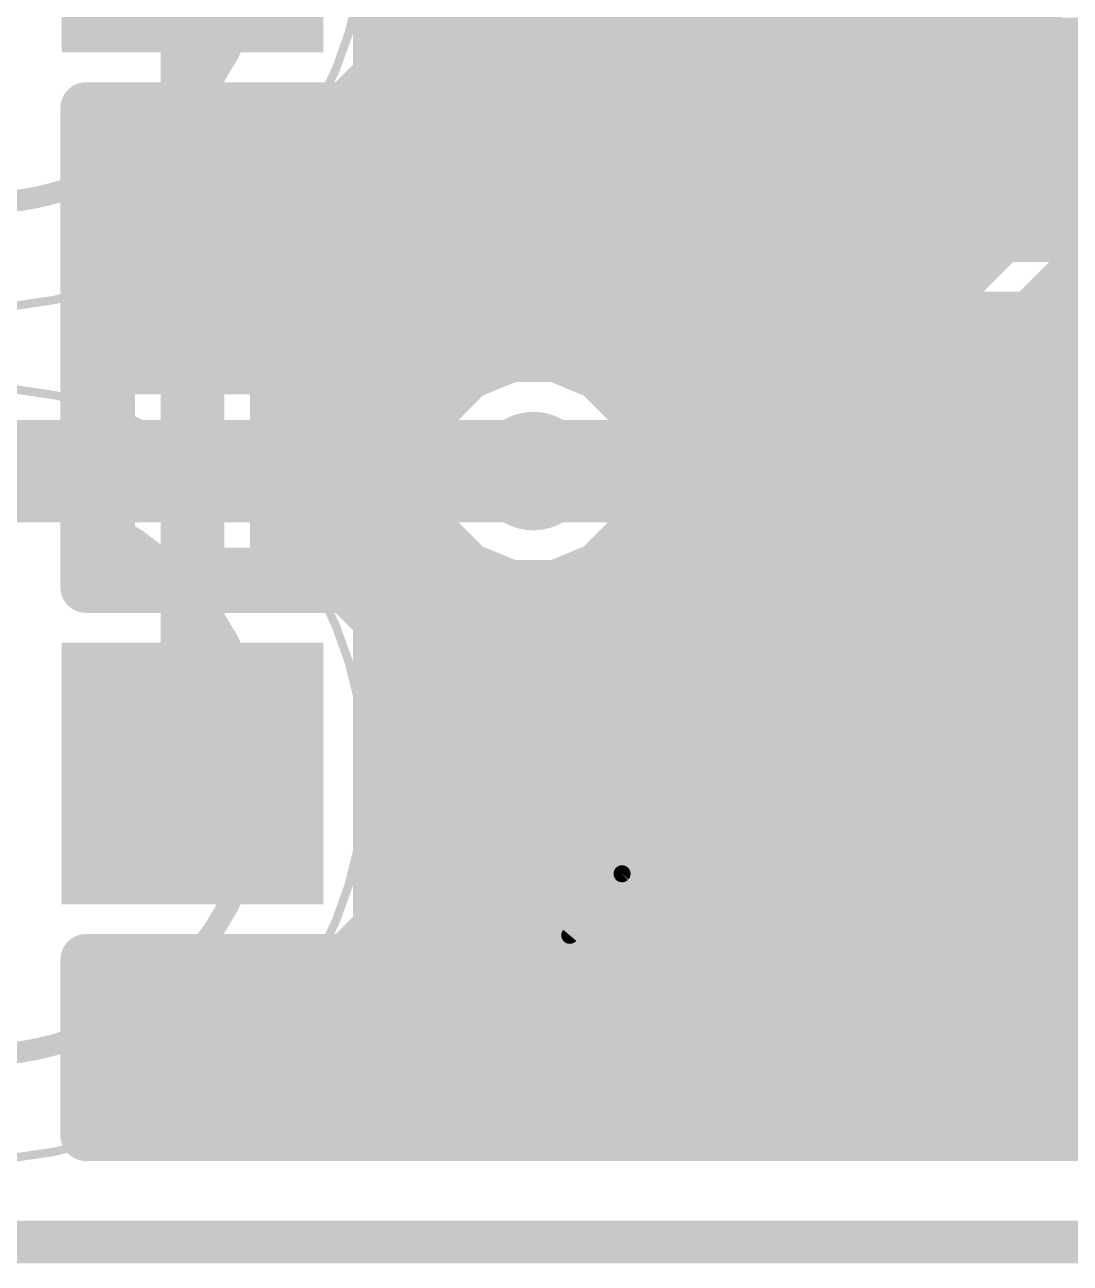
# Model space of a CAD drawing. Extents: x -1.3 to 57, y -0.1 to 23.2.
# Drawn here: x 38.88 to 45.11, y -0.13 to 7.26 of the extents above; entities that cross this region are included whole.
import ezdxf

# ---------------------------------------------------------------- set-up
doc = ezdxf.new("R2010")
doc.units = 0
for name, color, linetype in [('1', 12, 'CONTINUOUS'), ('16', 132, 'CONTINUOUS'), ('17', 110, 'CONTINUOUS'), ('18', 110, 'CONTINUOUS'), ('20', 31, 'CONTINUOUS'), ('21', 253, 'CONTINUOUS'), ('25', 253, 'CONTINUOUS'), ('39', 12, 'CONTINUOUS'), ('51', 253, 'CONTINUOUS'), ('52', 253, 'CONTINUOUS')]:
    doc.layers.add(name, color=color, linetype=linetype)

# ---------------------------------------------------------------- blocks, each defined once
blk = doc.blocks.new('SQUAREP')
blk.add_solid([(-0.5, -0.5), (0.5, -0.5), (-0.5, 0.5), (0.5, 0.5)])
blk = doc.blocks.new('ROUNDV')
at = {"const_width": 0.5}
blk.add_lwpolyline([(0, -0.25, 1), (0, 0.25, 1), (0, -0.25)], format="xyb", dxfattribs=at)

msp = doc.modelspace()

# ---------------------------------------------------------------- linework, layer by layer
at = {"layer": '1'}
for points, const_width in [([(44.9072, 16.0498), (44.9072, 6.1961)], 0.3048), ([(39.878, 11.092), (39.878, 2.794)], 0.381), ([(40.9882, 6.9572), (40.9882, 8.7908)], 0.3048), ([(40.9882, 7.3152), (44.9072, 7.3152)], 0.3048), ([(40.7948, 6.7638), (40.9882, 6.9572)], 0.3048), ([(40.9882, 7.0104), (44.9072, 7.0104)], 0.3048), ([(39.243, 3.9042), (39.243, 6.7638)], 0.3048), ([(39.243, 6.7638), (39.3827, 6.7638)], 0.3048), ([(39.3827, 6.7638), (39.3827, 3.9042)], 0.3048), ([(40.3733, 3.9042), (40.3733, 6.7638)], 0.3048), ([(40.3733, 6.7638), (40.7948, 6.7638)], 0.3048), ([(39.243, 6.7056), (39.3827, 6.7056)], 0.3048), ([(40.3733, 6.7056), (44.9072, 6.7056)], 0.3048), ([(39.243, 6.4008), (39.3827, 6.4008)], 0.3048), ([(40.3733, 6.4008), (44.9072, 6.4008)], 0.3048), ([(44.9072, 6.1961), (43.9181, 5.207)], 0.3048), ([(39.243, 6.096), (39.3827, 6.096)], 0.3048), ([(40.3733, 6.096), (44.8071, 6.096)], 0.3048), ([(44.1706, 4.5974), (45.5168, 5.9436)], 0.6096), ([(39.243, 5.7912), (39.3827, 5.7912)], 0.3048), ([(40.3733, 5.7912), (44.5023, 5.7912)], 0.3048), ([(39.243, 5.4864), (39.3827, 5.4864)], 0.3048), ([(40.3733, 5.4864), (44.1975, 5.4864)], 0.3048), ([(44.5159, 4.0806), (45.8621, 5.4268)], 0.3048), ([(41.7741, 5.2808), (41.5229, 5.1768)], 0.3048), ([(42.0459, 5.2808), (41.7741, 5.2808)], 0.3048), ([(42.2241, 5.207), (42.0459, 5.2808)], 0.3048), ([(39.243, 5.1816), (39.3827, 5.1816)], 0.3048), ([(40.3733, 5.1816), (41.5346, 5.1816)], 0.3048), ([(41.5229, 5.1768), (41.3306, 4.9845)], 0.3048), ([(43.9181, 5.207), (42.2241, 5.207)], 0.3048), ([(41.3306, 4.9845), (41.2266, 4.7333)], 0.3048), ([(39.243, 4.8768), (39.3827, 4.8768)], 0.3048), ([(40.3733, 4.8768), (41.286, 4.8768)], 0.3048), ([(41.2266, 4.7333), (41.2266, 4.4615)], 0.3048), ([(41.91, 4.5974), (44.1706, 4.5974)], 0.6096), ([(39.243, 4.572), (39.3827, 4.572)], 0.3048), ([(40.3733, 4.572), (41.2266, 4.572)], 0.3048), ([(45.0073, 4.572), (51.4666, 4.572)], 0.3048), ([(41.2266, 4.4615), (41.3306, 4.2103)], 0.3048), ([(39.243, 4.2672), (39.3827, 4.2672)], 0.3048), ([(40.3733, 4.2672), (41.3071, 4.2672)], 0.3048), ([(41.3306, 4.2103), (41.5229, 4.018)], 0.3048), ([(44.7025, 4.2672), (51.4666, 4.2672)], 0.3048), ([(44.2919, 3.9878), (44.5159, 4.0806)], 0.3048), ([(41.5229, 4.018), (41.7741, 3.914)], 0.3048), ([(42.0459, 3.914), (42.2241, 3.9878)], 0.3048), ([(42.2241, 3.9878), (44.2919, 3.9878)], 0.3048), ([(39.243, 3.9624), (39.3827, 3.9624)], 0.3048), ([(40.3733, 3.9624), (41.6572, 3.9624)], 0.3048), ([(41.7741, 3.914), (42.0459, 3.914)], 0.3048), ([(42.1628, 3.9624), (51.4666, 3.9624)], 0.3048), ([(39.3827, 3.9042), (39.243, 3.9042)], 0.3048), ([(40.7948, 3.9042), (40.3733, 3.9042)], 0.3048), ([(40.9882, 3.7108), (40.7948, 3.9042)], 0.3048), ([(40.9882, 1.8772), (40.9882, 3.7108)], 0.3048), ([(40.9882, 3.6576), (51.4666, 3.6576)], 0.3048), ([(40.9882, 3.3528), (51.4666, 3.3528)], 0.3048), ([(40.9882, 3.048), (51.4666, 3.048)], 0.3048), ([(40.9882, 2.7432), (51.4666, 2.7432)], 0.3048), ([(40.9882, 2.4384), (51.4666, 2.4384)], 0.3048), ([(40.9882, 2.1336), (51.4666, 2.1336)], 0.3048), ([(40.7948, 1.6838), (40.9882, 1.8772)], 0.3048), ([(40.9398, 1.8288), (51.4666, 1.8288)], 0.3048), ([(39.243, 0.635), (39.243, 1.6838)], 0.3048), ([(39.243, 1.6838), (40.7948, 1.6838)], 0.3048), ([(39.243, 1.524), (51.4666, 1.524)], 0.3048), ([(39.243, 1.2192), (51.4666, 1.2192)], 0.3048), ([(39.243, 0.9144), (51.4666, 0.9144)], 0.3048), ([(51.4666, 0.635), (39.243, 0.635)], 0.3048)]:
    msp.add_lwpolyline(points, dxfattribs=dict(at, const_width=const_width))
for points, const_width in [([(40.9882, 7.3914, 1), (40.9882, 7.239)], 0.1524), ([(44.9072, 7.239, 1), (44.9072, 7.3914)], 0.1524), ([(40.9882, 7.0866, 1), (40.9882, 6.9342)], 0.1524), ([(41.0421, 6.9033, 1), (40.9343, 7.0111)], 0.1524), ([(44.9072, 6.9342, 1), (44.9072, 7.0866)], 0.1524), ([(40.912, 6.9572, 1), (41.0644, 6.9572)], 0.1524), ([(39.3192, 6.7638, 1), (39.1668, 6.7638)], 0.1524), ([(39.243, 6.84, 1), (39.243, 6.6876)], 0.1524), ([(39.4589, 6.7638, 1), (39.3065, 6.7638)], 0.1524), ([(39.3827, 6.6876, 1), (39.3827, 6.84)], 0.1524), ([(40.4495, 6.7638, 1), (40.2971, 6.7638)], 0.1524), ([(40.3733, 6.84, 1), (40.3733, 6.6876)], 0.1524), ([(40.7409, 6.8177, 1), (40.8487, 6.7099)], 0.1524), ([(40.7948, 6.6876, 1), (40.7948, 6.84)], 0.1524), ([(39.243, 6.7818, 1), (39.243, 6.6294)], 0.1524), ([(39.3827, 6.6294, 1), (39.3827, 6.7818)], 0.1524), ([(40.3733, 6.7818, 1), (40.3733, 6.6294)], 0.1524), ([(44.9072, 6.6294, 1), (44.9072, 6.7818)], 0.1524), ([(39.243, 6.477, 1), (39.243, 6.3246)], 0.1524), ([(39.3827, 6.3246, 1), (39.3827, 6.477)], 0.1524), ([(40.3733, 6.477, 1), (40.3733, 6.3246)], 0.1524), ([(44.9072, 6.3246, 1), (44.9072, 6.477)], 0.1524), ([(44.9611, 6.1422, 1), (44.8533, 6.25)], 0.1524), ([(39.243, 6.1722, 1), (39.243, 6.0198)], 0.1524), ([(39.3827, 6.0198, 1), (39.3827, 6.1722)], 0.1524), ([(40.3733, 6.1722, 1), (40.3733, 6.0198)], 0.1524), ([(44.8071, 6.0198, 1), (44.8071, 6.1722)], 0.1524), ([(44.831, 6.1961, 1), (44.9834, 6.1961)], 0.1524), ([(39.243, 5.8674, 1), (39.243, 5.715)], 0.1524), ([(39.3827, 5.715, 1), (39.3827, 5.8674)], 0.1524), ([(40.3733, 5.8674, 1), (40.3733, 5.715)], 0.1524), ([(44.5023, 5.715, 1), (44.5023, 5.8674)], 0.1524), ([(39.243, 5.5626, 1), (39.243, 5.4102)], 0.1524), ([(39.3827, 5.4102, 1), (39.3827, 5.5626)], 0.1524), ([(40.3733, 5.5626, 1), (40.3733, 5.4102)], 0.1524), ([(44.1975, 5.4102, 1), (44.1975, 5.5626)], 0.1524), ([(41.7741, 5.357, 1), (41.7741, 5.2046)], 0.1524), ([(41.8032, 5.2104, 1), (41.7449, 5.3512)], 0.1524), ([(42.0751, 5.3512, 1), (42.0168, 5.2104)], 0.1524), ([(42.0459, 5.2046, 1), (42.0459, 5.357)], 0.1524), ([(39.243, 5.2578, 1), (39.243, 5.1054)], 0.1524), ([(39.3827, 5.1054, 1), (39.3827, 5.2578)], 0.1524), ([(40.3733, 5.2578, 1), (40.3733, 5.1054)], 0.1524), ([(41.4937, 5.2472, 1), (41.552, 5.1064)], 0.1524), ([(41.5768, 5.1229, 1), (41.469, 5.2306)], 0.1524), ([(41.5346, 5.1054, 1), (41.5346, 5.2578)], 0.1524), ([(42.2241, 5.2832, 1), (42.2241, 5.1308)], 0.1524), ([(42.1949, 5.1366, 1), (42.2533, 5.2774)], 0.1524), ([(43.8642, 5.2609, 1), (43.972, 5.1531)], 0.1524), ([(43.9181, 5.1308, 1), (43.9181, 5.2832)], 0.1524), ([(41.2768, 5.0384, 1), (41.3845, 4.9306)], 0.1524), ([(41.401, 4.9554, 1), (41.2602, 5.0137)], 0.1524), ([(39.243, 4.953, 1), (39.243, 4.8006)], 0.1524), ([(39.3827, 4.8006, 1), (39.3827, 4.953)], 0.1524), ([(40.3733, 4.953, 1), (40.3733, 4.8006)], 0.1524), ([(41.286, 4.8006, 1), (41.286, 4.953)], 0.1524), ([(41.3028, 4.7333, 1), (41.1504, 4.7333)], 0.1524), ([(41.91, 4.7498, 1), (41.91, 4.445)], 0.3048), ([(44.1706, 4.445, 1), (44.1706, 4.7498)], 0.3048), ([(41.1562, 4.7625, 1), (41.297, 4.7042)], 0.1524), ([(44.0628, 4.7052, 1), (44.2784, 4.4896)], 0.3048), ([(39.243, 4.6482, 1), (39.243, 4.4958)], 0.1524), ([(39.3827, 4.4958, 1), (39.3827, 4.6482)], 0.1524), ([(40.3733, 4.6482, 1), (40.3733, 4.4958)], 0.1524), ([(41.2266, 4.4958, 1), (41.2266, 4.6482)], 0.1524), ([(45.0073, 4.6482, 1), (45.0073, 4.4958)], 0.1524), ([(41.297, 4.4906, 1), (41.1562, 4.4323)], 0.1524), ([(41.1504, 4.4615, 1), (41.3028, 4.4615)], 0.1524), ([(39.243, 4.3434, 1), (39.243, 4.191)], 0.1524), ([(39.3827, 4.191, 1), (39.3827, 4.3434)], 0.1524), ([(40.3733, 4.3434, 1), (40.3733, 4.191)], 0.1524), ([(41.3845, 4.2642, 1), (41.2768, 4.1564)], 0.1524), ([(41.3071, 4.191, 1), (41.3071, 4.3434)], 0.1524), ([(44.7025, 4.3434, 1), (44.7025, 4.191)], 0.1524), ([(41.2602, 4.1811, 1), (41.401, 4.2394)], 0.1524), ([(44.462, 4.1345, 1), (44.5698, 4.0267)], 0.1524), ([(44.5451, 4.0102, 1), (44.4867, 4.151)], 0.1524), ([(41.552, 4.0884, 1), (41.4937, 3.9476)], 0.1524), ([(41.469, 3.9642, 1), (41.5768, 4.0719)], 0.1524), ([(42.2241, 4.064, 1), (42.2241, 3.9116)], 0.1524), ([(42.2533, 3.9174, 1), (42.1949, 4.0582)], 0.1524), ([(44.2919, 3.9116, 1), (44.2919, 4.064)], 0.1524), ([(39.243, 4.0386, 1), (39.243, 3.8862)], 0.1524), ([(39.3827, 3.8862, 1), (39.3827, 4.0386)], 0.1524), ([(40.3733, 4.0386, 1), (40.3733, 3.8862)], 0.1524), ([(41.6572, 3.8862, 1), (41.6572, 4.0386)], 0.1524), ([(41.7741, 3.9902, 1), (41.7741, 3.8378)], 0.1524), ([(42.0459, 3.8378, 1), (42.0459, 3.9902)], 0.1524), ([(42.1628, 4.0386, 1), (42.1628, 3.8862)], 0.1524), ([(44.2627, 4.0582, 1), (44.321, 3.9174)], 0.1524), ([(39.243, 3.9804, 1), (39.243, 3.828)], 0.1524), ([(39.3827, 3.828, 1), (39.3827, 3.9804)], 0.1524), ([(40.3733, 3.9804, 1), (40.3733, 3.828)], 0.1524), ([(40.8487, 3.9581, 1), (40.7409, 3.8503)], 0.1524), ([(40.7948, 3.828, 1), (40.7948, 3.9804)], 0.1524), ([(41.7449, 3.8436, 1), (41.8032, 3.9844)], 0.1524), ([(42.0168, 3.9844, 1), (42.0751, 3.8436)], 0.1524), ([(39.1668, 3.9042, 1), (39.3192, 3.9042)], 0.1524), ([(39.3065, 3.9042, 1), (39.4589, 3.9042)], 0.1524), ([(40.2971, 3.9042, 1), (40.4495, 3.9042)], 0.1524), ([(41.0644, 3.7108, 1), (40.912, 3.7108)], 0.1524), ([(40.9343, 3.6569, 1), (41.0421, 3.7647)], 0.1524), ([(40.9882, 3.7338, 1), (40.9882, 3.5814)], 0.1524), ([(40.9882, 3.429, 1), (40.9882, 3.2766)], 0.1524), ([(40.9882, 3.1242, 1), (40.9882, 2.9718)], 0.1524), ([(39.7828, 2.794, 1), (39.9733, 2.794)], 0.1905), ([(40.9882, 2.8194, 1), (40.9882, 2.667)], 0.1524), ([(40.9882, 2.5146, 1), (40.9882, 2.3622)], 0.1524), ([(40.9882, 2.2098, 1), (40.9882, 2.0574)], 0.1524), ([(41.0421, 1.8233, 1), (40.9343, 1.9311)], 0.1524), ([(40.9398, 1.905, 1), (40.9398, 1.7526)], 0.1524), ([(40.912, 1.8772, 1), (41.0644, 1.8772)], 0.1524), ([(39.3192, 1.6838, 1), (39.1668, 1.6838)], 0.1524), ([(39.243, 1.76, 1), (39.243, 1.6076)], 0.1524), ([(40.7409, 1.7377, 1), (40.8487, 1.6299)], 0.1524), ([(40.7948, 1.6076, 1), (40.7948, 1.76)], 0.1524), ([(39.243, 1.6002, 1), (39.243, 1.4478)], 0.1524), ([(39.243, 1.2954, 1), (39.243, 1.143)], 0.1524), ([(39.243, 0.9906, 1), (39.243, 0.8382)], 0.1524), ([(39.243, 0.7112, 1), (39.243, 0.5588)], 0.1524), ([(39.1668, 0.635, 1), (39.3192, 0.635)], 0.1524)]:
    msp.add_lwpolyline(points, format="xyb", dxfattribs=dict(at, const_width=const_width))
at = {"layer": '16'}
for points, const_width in [([(42.7306, 5.9088), (41.3106, 7.3288)], 0.127), ([(40.9882, 6.9572), (40.9882, 7.0944)], 0.3048), ([(40.9882, 7.0944), (41.1475, 6.9351)], 0.3048), ([(41.4004, 7.239), (50.4008, 7.239)], 0.127), ([(41.5274, 7.112), (50.2738, 7.112)], 0.127), ([(40.7948, 6.7638), (40.9882, 6.9572)], 0.3048), ([(40.9882, 7.0104), (41.0722, 7.0104)], 0.3048), ([(41.1475, 6.9351), (42.5675, 5.5151)], 0.3048), ([(41.6544, 6.985), (50.1468, 6.985)], 0.127), ([(39.243, 5.207), (39.243, 6.7638)], 0.3048), ([(39.243, 6.7638), (40.7948, 6.7638)], 0.3048), ([(41.7814, 6.858), (50.0198, 6.858)], 0.127), ([(39.243, 6.7056), (41.377, 6.7056)], 0.3048), ([(41.9084, 6.731), (49.8928, 6.731)], 0.127), ([(42.0354, 6.604), (49.7658, 6.604)], 0.127), ([(39.243, 6.4008), (41.6818, 6.4008)], 0.3048), ([(42.1624, 6.477), (49.6388, 6.477)], 0.127), ([(42.2894, 6.35), (49.5118, 6.35)], 0.127), ([(42.4164, 6.223), (49.3848, 6.223)], 0.127), ([(39.243, 6.096), (41.9866, 6.096)], 0.3048), ([(42.5434, 6.096), (49.2578, 6.096)], 0.127), ([(42.6704, 5.969), (49.1308, 5.969)], 0.127), ([(39.243, 5.7912), (42.2914, 5.7912)], 0.3048), ([(49.0706, 5.9088), (42.7306, 5.9088)], 0.127), ([(39.243, 5.4864), (51.435, 5.4864)], 0.3048), ([(42.5675, 5.5151), (49.2337, 5.5151)], 0.3048), ([(41.7741, 5.2808), (41.5959, 5.207)], 0.3048), ([(42.0459, 5.2808), (41.7741, 5.2808)], 0.3048), ([(42.2971, 5.1768), (42.0459, 5.2808)], 0.3048), ([(41.5959, 5.207), (39.243, 5.207)], 0.3048), ([(42.2854, 5.1816), (51.435, 5.1816)], 0.3048), ([(42.4894, 4.9845), (42.2971, 5.1768)], 0.3048), ([(42.5934, 4.7333), (42.4894, 4.9845)], 0.3048), ([(42.534, 4.8768), (51.435, 4.8768)], 0.3048), ([(41.91, 4.5974), (38.2778, 4.5974)], 0.6096), ([(42.5934, 4.4615), (42.5934, 4.7333)], 0.3048), ([(42.5934, 4.572), (51.435, 4.572)], 0.3048), ([(42.4894, 4.2103), (42.5934, 4.4615)], 0.3048), ([(42.2971, 4.018), (42.4894, 4.2103)], 0.3048), ([(42.5129, 4.2672), (51.435, 4.2672)], 0.3048), ([(39.243, 3.9042), (39.243, 3.9878)], 0.3048), ([(39.243, 3.9878), (41.5959, 3.9878)], 0.3048), ([(41.5959, 3.9878), (41.7741, 3.914)], 0.3048), ([(42.0459, 3.914), (42.2971, 4.018)], 0.3048), ([(39.243, 3.9624), (41.6572, 3.9624)], 0.3048), ([(41.7741, 3.914), (42.0459, 3.914)], 0.3048), ([(42.1628, 3.9624), (51.435, 3.9624)], 0.3048), ([(40.7948, 3.9042), (39.243, 3.9042)], 0.3048), ([(40.9882, 3.7108), (40.7948, 3.9042)], 0.3048), ([(40.9882, 1.8772), (40.9882, 3.7108)], 0.3048), ([(40.9882, 3.6576), (51.435, 3.6576)], 0.3048), ([(40.9882, 3.3528), (51.435, 3.3528)], 0.3048), ([(40.9882, 3.048), (51.435, 3.048)], 0.3048), ([(40.9882, 2.7432), (49.614, 2.7432)], 0.3048), ([(40.9882, 2.4384), (49.3355, 2.4384)], 0.3048), ([(40.9882, 2.1336), (49.2394, 2.1336)], 0.3048), ([(40.7948, 1.6838), (40.9882, 1.8772)], 0.3048), ([(40.9398, 1.8288), (49.2394, 1.8288)], 0.3048), ([(39.243, 0.635), (39.243, 1.6838)], 0.3048), ([(39.243, 1.6838), (40.7948, 1.6838)], 0.3048), ([(39.243, 1.524), (49.3355, 1.524)], 0.3048), ([(39.243, 1.2192), (49.614, 1.2192)], 0.3048), ([(39.243, 0.9144), (51.435, 0.9144)], 0.3048), ([(51.435, 0.635), (39.243, 0.635)], 0.3048)]:
    msp.add_lwpolyline(points, dxfattribs=dict(at, const_width=const_width))
for points, const_width in [([(41.0644, 7.0944, 1), (40.912, 7.0944)], 0.1524), ([(41.0421, 7.1483, 1), (40.9343, 7.0405)], 0.1524), ([(41.4004, 7.2708, 1), (41.4004, 7.2073)], 0.0635), ([(41.5274, 7.1437, 1), (41.5274, 7.0803)], 0.0635), ([(40.9882, 7.0866, 1), (40.9882, 6.9342)], 0.1524), ([(41.0421, 6.9033, 1), (40.9343, 7.0111)], 0.1524), ([(41.0722, 6.9342, 1), (41.0722, 7.0866)], 0.1524), ([(40.912, 6.9572, 1), (41.0644, 6.9572)], 0.1524), ([(41.2014, 6.989, 1), (41.0936, 6.8812)], 0.1524), ([(41.0936, 6.8812, 1), (41.2014, 6.989)], 0.1524), ([(41.6544, 7.0168, 1), (41.6544, 6.9533)], 0.0635), ([(39.3192, 6.7638, 1), (39.1668, 6.7638)], 0.1524), ([(39.243, 6.84, 1), (39.243, 6.6876)], 0.1524), ([(40.7409, 6.8177, 1), (40.8487, 6.7099)], 0.1524), ([(40.7948, 6.6876, 1), (40.7948, 6.84)], 0.1524), ([(41.7814, 6.8898, 1), (41.7814, 6.8263)], 0.0635), ([(39.243, 6.7818, 1), (39.243, 6.6294)], 0.1524), ([(41.377, 6.6294, 1), (41.377, 6.7818)], 0.1524), ([(41.9084, 6.7628, 1), (41.9084, 6.6993)], 0.0635), ([(42.0354, 6.6357, 1), (42.0354, 6.5723)], 0.0635), ([(39.243, 6.477, 1), (39.243, 6.3246)], 0.1524), ([(41.6818, 6.3246, 1), (41.6818, 6.477)], 0.1524), ([(42.1624, 6.5088, 1), (42.1624, 6.4453)], 0.0635), ([(42.2894, 6.3818, 1), (42.2894, 6.3183)], 0.0635), ([(42.4164, 6.2547, 1), (42.4164, 6.1913)], 0.0635), ([(39.243, 6.1722, 1), (39.243, 6.0198)], 0.1524), ([(41.9866, 6.0198, 1), (41.9866, 6.1722)], 0.1524), ([(42.5434, 6.1277, 1), (42.5434, 6.0643)], 0.0635), ([(42.6704, 6.0008, 1), (42.6704, 5.9373)], 0.0635), ([(39.243, 5.8674, 1), (39.243, 5.715)], 0.1524), ([(42.2914, 5.715, 1), (42.2914, 5.8674)], 0.1524), ([(42.7306, 5.9405, 1), (42.7306, 5.8771)], 0.0635), ([(42.7081, 5.8863, 1), (42.7531, 5.9313)], 0.0635), ([(39.243, 5.5626, 1), (39.243, 5.4102)], 0.1524), ([(42.5675, 5.5913, 1), (42.5675, 5.4389)], 0.1524), ([(42.5136, 5.4612, 1), (42.6214, 5.569)], 0.1524), ([(41.7741, 5.357, 1), (41.7741, 5.2046)], 0.1524), ([(41.8032, 5.2104, 1), (41.7449, 5.3512)], 0.1524), ([(42.0751, 5.3512, 1), (42.0168, 5.2104)], 0.1524), ([(42.0459, 5.2046, 1), (42.0459, 5.357)], 0.1524), ([(39.243, 5.2832, 1), (39.243, 5.1308)], 0.1524), ([(41.5667, 5.2774, 1), (41.6251, 5.1366)], 0.1524), ([(41.5959, 5.1308, 1), (41.5959, 5.2832)], 0.1524), ([(42.2854, 5.2578, 1), (42.2854, 5.1054)], 0.1524), ([(42.351, 5.2306, 1), (42.2432, 5.1229)], 0.1524), ([(42.268, 5.1064, 1), (42.3263, 5.2472)], 0.1524), ([(39.1668, 5.207, 1), (39.3192, 5.207)], 0.1524), ([(42.5598, 5.0137, 1), (42.419, 4.9554)], 0.1524), ([(42.4355, 4.9306, 1), (42.5432, 5.0384)], 0.1524), ([(42.534, 4.953, 1), (42.534, 4.8006)], 0.1524), ([(41.91, 4.445, 1), (41.91, 4.7498)], 0.3048), ([(42.6696, 4.7333, 1), (42.5172, 4.7333)], 0.1524), ([(42.523, 4.7042, 1), (42.6638, 4.7625)], 0.1524), ([(42.5934, 4.6482, 1), (42.5934, 4.4958)], 0.1524), ([(42.6638, 4.4323, 1), (42.523, 4.4906)], 0.1524), ([(42.5172, 4.4615, 1), (42.6696, 4.4615)], 0.1524), ([(42.5432, 4.1564, 1), (42.4355, 4.2642)], 0.1524), ([(42.5129, 4.3434, 1), (42.5129, 4.191)], 0.1524), ([(42.419, 4.2394, 1), (42.5598, 4.1811)], 0.1524), ([(39.3192, 3.9878, 1), (39.1668, 3.9878)], 0.1524), ([(39.243, 4.064, 1), (39.243, 3.9116)], 0.1524), ([(41.6251, 4.0582, 1), (41.5667, 3.9174)], 0.1524), ([(41.5959, 3.9116, 1), (41.5959, 4.064)], 0.1524), ([(42.2432, 4.0719, 1), (42.351, 3.9642)], 0.1524), ([(42.3263, 3.9476, 1), (42.268, 4.0884)], 0.1524), ([(39.243, 4.0386, 1), (39.243, 3.8862)], 0.1524), ([(41.6572, 3.8862, 1), (41.6572, 4.0386)], 0.1524), ([(41.7741, 3.9902, 1), (41.7741, 3.8378)], 0.1524), ([(42.0459, 3.8378, 1), (42.0459, 3.9902)], 0.1524), ([(42.1628, 4.0386, 1), (42.1628, 3.8862)], 0.1524), ([(39.243, 3.9804, 1), (39.243, 3.828)], 0.1524), ([(40.8487, 3.9581, 1), (40.7409, 3.8503)], 0.1524), ([(40.7948, 3.828, 1), (40.7948, 3.9804)], 0.1524), ([(41.7449, 3.8436, 1), (41.8032, 3.9844)], 0.1524), ([(42.0168, 3.9844, 1), (42.0751, 3.8436)], 0.1524), ([(39.1668, 3.9042, 1), (39.3192, 3.9042)], 0.1524), ([(41.0644, 3.7108, 1), (40.912, 3.7108)], 0.1524), ([(40.9343, 3.6569, 1), (41.0421, 3.7647)], 0.1524), ([(40.9882, 3.7338, 1), (40.9882, 3.5814)], 0.1524), ([(40.9882, 3.429, 1), (40.9882, 3.2766)], 0.1524), ([(40.9882, 3.1242, 1), (40.9882, 2.9718)], 0.1524), ([(40.9882, 2.8194, 1), (40.9882, 2.667)], 0.1524), ([(40.9882, 2.5146, 1), (40.9882, 2.3622)], 0.1524), ([(40.9882, 2.2098, 1), (40.9882, 2.0574)], 0.1524), ([(41.0421, 1.8233, 1), (40.9343, 1.9311)], 0.1524), ([(40.9398, 1.905, 1), (40.9398, 1.7526)], 0.1524), ([(40.912, 1.8772, 1), (41.0644, 1.8772)], 0.1524), ([(39.3192, 1.6838, 1), (39.1668, 1.6838)], 0.1524), ([(39.243, 1.76, 1), (39.243, 1.6076)], 0.1524), ([(40.7409, 1.7377, 1), (40.8487, 1.6299)], 0.1524), ([(40.7948, 1.6076, 1), (40.7948, 1.76)], 0.1524), ([(39.243, 1.6002, 1), (39.243, 1.4478)], 0.1524), ([(39.243, 1.2954, 1), (39.243, 1.143)], 0.1524), ([(39.243, 0.9906, 1), (39.243, 0.8382)], 0.1524), ([(39.243, 0.7112, 1), (39.243, 0.5588)], 0.1524), ([(39.1668, 0.635, 1), (39.3192, 0.635)], 0.1524)]:
    msp.add_lwpolyline(points, format="xyb", dxfattribs=dict(at, const_width=const_width))
at = {"layer": '20', "const_width": 0.254}
msp.add_lwpolyline([(0, 0), (52, 0)], dxfattribs=at)
at = {"layer": '21'}
for points, const_width in [([(37.488, 6.624, 0.3839), (39.728, 6.624)], 0.127), ([(39.7492, 6.6004, 1), (39.7068, 6.6476)], 0.0635), ([(39.728, 4.044, 0.3839), (37.488, 4.044)], 0.127), ([(39.7068, 4.0204, 1), (39.7492, 4.0676)], 0.0635), ([(41.308, 2.694, 1), (41.308, 2.894, 1), (41.308, 2.694)], 0.2), ([(37.488, 1.544, 0.3839), (39.728, 1.544)], 0.127), ([(39.7492, 1.5204, 1), (39.7068, 1.5676)], 0.0635)]:
    msp.add_lwpolyline(points, format="xyb", dxfattribs=dict(at, const_width=const_width))
at = {"layer": '25', "const_width": 0.1016}
for points in [[(41.656, 6.9088), (41.656, 7.5692)], [(42.5114, 7.5692), (42.3647, 7.0556)], [(42.0229, 7.3858), (42.0229, 7.0922)], [(42.6215, 7.2023), (42.6215, 6.9088)], [(42.3647, 7.0556), (42.7315, 7.0556)], [(41.8394, 6.9088), (41.656, 6.9088)], [(41.4187, 1.8288), (41.4187, 2.4892)], [(41.4187, 2.4892), (41.6021, 2.4892)], [(41.7855, 2.3058), (41.7855, 2.0122)], [(42.4392, 2.1957), (42.1273, 1.8288)], [(41.6021, 1.8288), (41.4187, 1.8288)], [(42.1273, 1.8288), (42.4942, 1.8288)]]:
    msp.add_lwpolyline(points, dxfattribs=at)
at = {"layer": '25'}
for points, const_width in [([(42.6469, 7.2023, 1), (42.5961, 7.2023)], 0.0508), ([(41.8394, 6.9088, 0.4142), (42.0229, 7.0922)], 0.1016), ([(42.0483, 7.0922, 1), (41.9975, 7.0922)], 0.0508), ([(41.9975, 7.0922, 1), (42.0483, 7.0922)], 0.0508), ([(42.3647, 7.081, 1), (42.3647, 7.0302)], 0.0508), ([(42.7315, 7.0302, 1), (42.7315, 7.081)], 0.0508), ([(42.3402, 7.0625, 1), (42.3891, 7.0486)], 0.0508), ([(41.656, 6.9342, 1), (41.656, 6.8834)], 0.0508), ([(41.8394, 6.9342, 1), (41.8394, 6.8834)], 0.0508), ([(41.8394, 6.8834, 1), (41.8394, 6.9342)], 0.0508), ([(41.6306, 6.9088, 1), (41.6814, 6.9088)], 0.0508), ([(42.5961, 6.9088, 1), (42.6469, 6.9088)], 0.0508), ([(41.4441, 2.4892, 1), (41.3933, 2.4892)], 0.0508), ([(41.4187, 2.5146, 1), (41.4187, 2.4638)], 0.0508), ([(41.7855, 2.3058, 0.4142), (41.6021, 2.4892)], 0.1016), ([(41.6021, 2.5146, 1), (41.6021, 2.4638)], 0.0508), ([(41.6021, 2.4638, 1), (41.6021, 2.5146)], 0.0508), ([(42.3291, 2.4892, 0.3252), (42.1273, 2.3424)], 0.1016), ([(42.4942, 2.3241, 0.4142), (42.3291, 2.4892)], 0.1016), ([(42.3291, 2.5146, 1), (42.3291, 2.4638)], 0.0508), ([(42.3291, 2.4638, 1), (42.3291, 2.5146)], 0.0508), ([(42.1031, 2.3503, 1), (42.1515, 2.3346)], 0.0508), ([(42.4392, 2.1957, 0.2053), (42.4942, 2.3241)], 0.1016), ([(42.5196, 2.3241, 1), (42.4688, 2.3241)], 0.0508), ([(41.8109, 2.3058, 1), (41.7601, 2.3058)], 0.0508), ([(41.7601, 2.3058, 1), (41.8109, 2.3058)], 0.0508), ([(42.4688, 2.3241, 1), (42.5196, 2.3241)], 0.0508), ([(42.4216, 2.2141, 1), (42.4567, 2.1773)], 0.0508), ([(42.4585, 2.1792, 1), (42.4198, 2.2121)], 0.0508), ([(41.6021, 1.8288, 0.4142), (41.7855, 2.0122)], 0.1016), ([(41.8109, 2.0122, 1), (41.7601, 2.0122)], 0.0508), ([(41.7601, 2.0122, 1), (41.8109, 2.0122)], 0.0508), ([(41.4187, 1.8542, 1), (41.4187, 1.8034)], 0.0508), ([(41.3933, 1.8288, 1), (41.4441, 1.8288)], 0.0508), ([(41.6021, 1.8542, 1), (41.6021, 1.8034)], 0.0508), ([(41.6021, 1.8034, 1), (41.6021, 1.8542)], 0.0508), ([(42.1273, 1.8542, 1), (42.1273, 1.8034)], 0.0508), ([(42.108, 1.8453, 1), (42.1467, 1.8123)], 0.0508), ([(42.4942, 1.8034, 1), (42.4942, 1.8542)], 0.0508)]:
    msp.add_lwpolyline(points, format="xyb", dxfattribs=dict(at, const_width=const_width))
at = {"layer": '39', "const_width": 0.05}
for points in [[(38.608, 5.574, 1), (38.608, 10.174, 1), (38.608, 5.574)], [(38.608, 0.494, 1), (38.608, 5.094, 1), (38.608, 0.494)]]:
    msp.add_lwpolyline(points, format="xyb", dxfattribs=at)
at = {"layer": '51'}
for points, const_width in [([(38.608, 6.194, 1), (38.608, 9.554, 1), (38.608, 6.194)], 0.127), ([(38.608, 1.114, 1), (38.608, 4.474, 1), (38.608, 1.114)], 0.127), ([(41.308, 2.694, 1), (41.308, 2.894, 1), (41.308, 2.694)], 0.2)]:
    msp.add_lwpolyline(points, format="xyb", dxfattribs=dict(at, const_width=const_width))
at = {"layer": '52', "const_width": 0.1}
msp.add_lwpolyline([(45.9006, 5.8288, 1), (45.9006, 15.1688, 1), (45.9006, 5.8288)], format="xyb", dxfattribs=at)

# ---------------------------------------------------------------- block references
at = {"layer": '17', "xscale": 1.56, "yscale": 1.56, "rotation": 180}
for p in [(39.878, 7.874), (39.878, 7.874), (39.878, 2.794), (39.878, 2.794)]:
    msp.add_blockref('SQUAREP', p, dxfattribs=at)
at = {"layer": '18', "xscale": 0.7064, "yscale": 0.7064}
msp.add_blockref('ROUNDV', (41.91, 4.5974), dxfattribs=at)
msp.add_blockref('ROUNDV', (41.91, 4.5974), dxfattribs=at)

doc.saveas('drawing.dxf')
